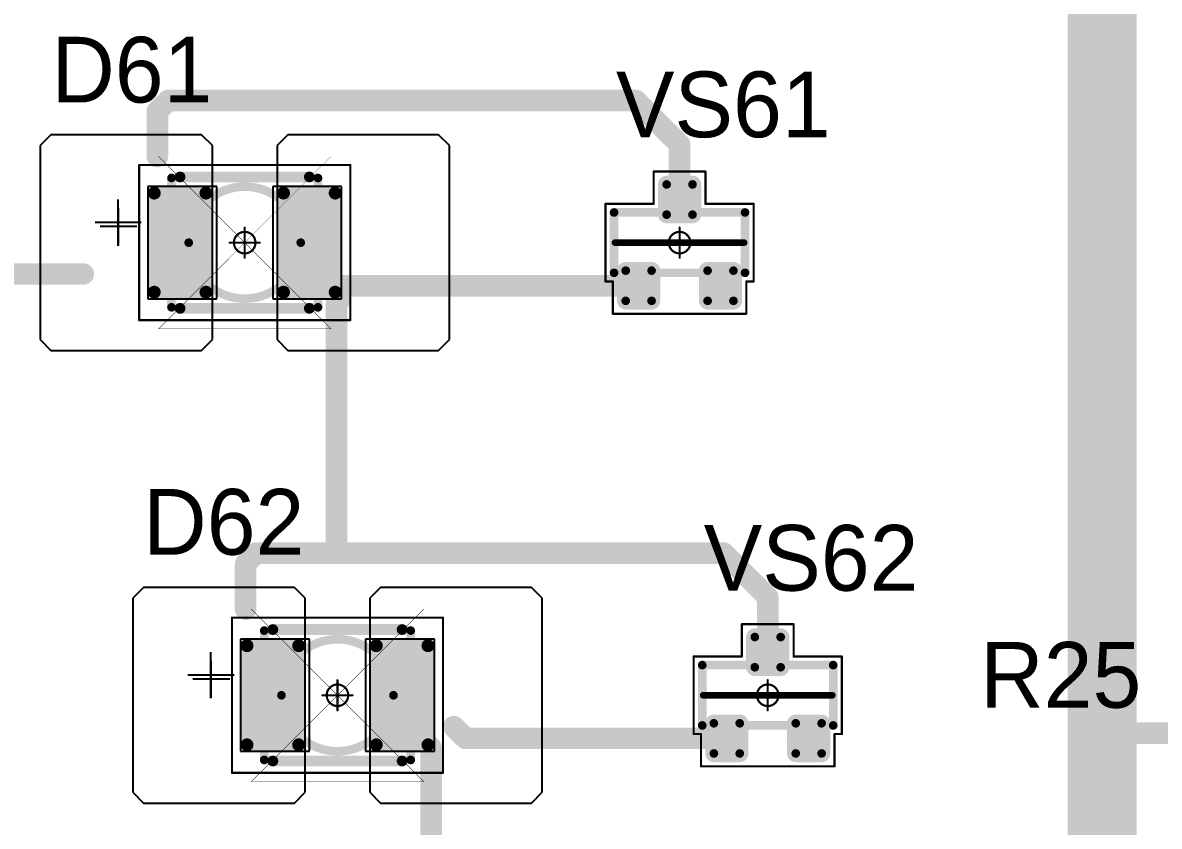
# Model space of a CAD drawing. Header units: millimetres. Extents: x 0 to 395, y 0 to 190.
# Drawn here: x 231.69 to 258.07, y 84.99 to 103.63 of the extents above; entities that cross this region are included whole.
import ezdxf

# ---------------------------------------------------------------- set-up
doc = ezdxf.new("R2010")
doc.units = ezdxf.units.MM
for name, color, linetype in [('Mechanical13', 56, 'Continuous'), ('Mechanical15', 56, 'Continuous'), ('Mechanical5', 56, 'Continuous'), ('TopLayer', 1, 'Continuous'), ('TopOverlay', 2, 'Continuous'), ('TopPaste', 8, 'Continuous'), ('TopSolder', 216, 'Continuous')]:
    doc.layers.add(name, color=color, linetype=linetype)

# ---------------------------------------------------------------- blocks, each defined once
blk = doc.blocks.new('SOT23_1122')
at = {"layer": 'Mechanical13', "const_width": 0.2}
for points in [[(-0.7, 1.52), (0.7, 1.52)], [(-0.7, 1.52), (-0.7, -1.52)], [(0.7, 1.52), (0.7, -1.52)], [(-0.7, -1.52), (0.7, -1.52)]]:
    blk.add_lwpolyline(points, dxfattribs=at)
at = {"layer": 'Mechanical13', "const_width": 0.1}
for points in [[(-0.75, 1.52, 1), (-0.65, 1.52, 1)], [(-0.75, 1.52, 1), (-0.65, 1.52, 1)], [(0.65, 1.52, 1), (0.75, 1.52, 1)], [(0.65, 1.52, 1), (0.75, 1.52, 1)], [(-0.75, -1.52, 1), (-0.65, -1.52, 1)], [(-0.75, -1.52, 1), (-0.65, -1.52, 1)], [(0.65, -1.52, 1), (0.75, -1.52, 1)], [(0.65, -1.52, 1), (0.75, -1.52, 1)]]:
    blk.add_lwpolyline(points, format="xyb", close=True, dxfattribs=at)
at = {"layer": 'Mechanical15', "const_width": 0.05}
for points in [[(-0.9, 1.72), (-0.9, 1.55)], [(-0.9, 1.72), (0.9, 1.72)], [(0.9, 1.72), (0.9, 0.6)], [(-1.65, 1.55), (-1.65, -1.55)], [(-1.65, 1.55), (-0.9, 1.55)], [(0.9, 0.6), (1.65, 0.6)], [(1.65, 0.6), (1.65, -0.6)], [(0, 0.35), (0, -0.35)], [(-0.35, 0), (0.35, 0)], [(0.9, -0.6), (1.65, -0.6)], [(0.9, -0.6), (0.9, -1.72)], [(-1.65, -1.55), (-0.9, -1.55)], [(-0.9, -1.55), (-0.9, -1.72)], [(-0.9, -1.72), (0.9, -1.72)]]:
    blk.add_lwpolyline(points, dxfattribs=at)
at = {"layer": 'Mechanical15'}
for points, const_width in [([(-0.913, 1.72, 1), (-0.888, 1.72, 1)], 0.025), ([(-0.913, 1.72, 1), (-0.888, 1.72, 1)], 0.025), ([(0.888, 1.72, 1), (0.913, 1.72, 1)], 0.025), ([(0.888, 1.72, 1), (0.913, 1.72, 1)], 0.025), ([(-1.662, 1.55, 1), (-1.637, 1.55, 1)], 0.025), ([(-1.662, 1.55, 1), (-1.637, 1.55, 1)], 0.025), ([(-0.913, 1.55, 1), (-0.888, 1.55, 1)], 0.025), ([(-0.913, 1.55, 1), (-0.888, 1.55, 1)], 0.025), ([(0.888, 0.6, 1), (0.913, 0.6, 1)], 0.025), ([(0.888, 0.6, 1), (0.913, 0.6, 1)], 0.025), ([(1.637, 0.6, 1), (1.662, 0.6, 1)], 0.025), ([(1.637, 0.6, 1), (1.662, 0.6, 1)], 0.025), ([(0.25, 0, 1), (-0.25, 0, 1)], 0.05), ([(-0.012, 0.35, 1), (0.012, 0.35, 1)], 0.025), ([(-0.362, 0, 1), (-0.337, 0, 1)], 0.025), ([(-0.262, 0, 1), (-0.238, 0, 1)], 0.025), ([(0.238, 0, 1), (0.262, 0, 1)], 0.025), ([(0.337, 0, 1), (0.362, 0, 1)], 0.025), ([(-0.012, -0.35, 1), (0.012, -0.35, 1)], 0.025), ([(0.888, -0.6, 1), (0.913, -0.6, 1)], 0.025), ([(0.888, -0.6, 1), (0.913, -0.6, 1)], 0.025), ([(1.637, -0.6, 1), (1.662, -0.6, 1)], 0.025), ([(1.637, -0.6, 1), (1.662, -0.6, 1)], 0.025), ([(-1.662, -1.55, 1), (-1.637, -1.55, 1)], 0.025), ([(-1.662, -1.55, 1), (-1.637, -1.55, 1)], 0.025), ([(-0.913, -1.55, 1), (-0.888, -1.55, 1)], 0.025), ([(-0.913, -1.55, 1), (-0.888, -1.55, 1)], 0.025), ([(-0.913, -1.72, 1), (-0.888, -1.72, 1)], 0.025), ([(-0.913, -1.72, 1), (-0.888, -1.72, 1)], 0.025), ([(0.888, -1.72, 1), (0.913, -1.72, 1)], 0.025), ([(0.888, -1.72, 1), (0.913, -1.72, 1)], 0.025)]:
    blk.add_lwpolyline(points, format="xyb", close=True, dxfattribs=dict(at, const_width=const_width))
at = {"layer": 'TopLayer', "const_width": 0.1}
for points in [[(-1.4, 1.25, 1), (-1.3, 1.25, 1)], [(-0.7, 1.25, 1), (-0.6, 1.25, 1)], [(-1.4, 0.65, 1), (-1.3, 0.65, 1)], [(-0.7, 0.65, 1), (-0.6, 0.65, 1)], [(0.6, 0.3, 1), (0.7, 0.3, 1)], [(1.3, 0.3, 1), (1.4, 0.3, 1)], [(0.6, -0.3, 1), (0.7, -0.3, 1)], [(1.3, -0.3, 1), (1.4, -0.3, 1)], [(-1.4, -0.65, 1), (-1.3, -0.65, 1)], [(-0.7, -0.65, 1), (-0.6, -0.65, 1)], [(-1.4, -1.25, 1), (-1.3, -1.25, 1)], [(-0.7, -1.25, 1), (-0.6, -1.25, 1)]]:
    blk.add_lwpolyline(points, format="xyb", close=True, dxfattribs=at)
at = {"layer": 'TopLayer'}
for points in [[(-1.35, 1.35), (-1.35, 0.55), (-0.65, 1.35), (-0.65, 0.55)], [(-1.45, 1.25), (-1.45, 0.65), (-0.55, 1.25), (-0.55, 0.65)], [(0.55, 0.3), (0.55, -0.3), (1.45, 0.3), (1.45, -0.3)], [(0.65, 0.4), (0.65, -0.4), (1.35, 0.4), (1.35, -0.4)], [(-1.45, -0.65), (-1.45, -1.25), (-0.55, -0.65), (-0.55, -1.25)], [(-1.35, -0.55), (-1.35, -1.35), (-0.65, -0.55), (-0.65, -1.35)]]:
    blk.add_solid(points, dxfattribs=at)
at = {"layer": 'TopOverlay', "const_width": 0.15}
blk.add_lwpolyline([(0, 1.5), (0, -1.5)], dxfattribs=at)
at = {"layer": 'TopOverlay', "const_width": 0.075}
for points in [[(-0.038, 1.5, 1), (0.038, 1.5, 1)], [(-0.038, -1.5, 1), (0.038, -1.5, 1)]]:
    blk.add_lwpolyline(points, format="xyb", close=True, dxfattribs=at)
at = {"layer": 'TopPaste', "const_width": 0.075}
for points in [[(-1.387, 1.25, 1), (-1.313, 1.25, 1)], [(-0.687, 1.25, 1), (-0.613, 1.25, 1)], [(-1.387, 0.65, 1), (-1.313, 0.65, 1)], [(-0.687, 0.65, 1), (-0.613, 0.65, 1)], [(0.613, 0.3, 1), (0.687, 0.3, 1)], [(1.313, 0.3, 1), (1.387, 0.3, 1)], [(0.613, -0.3, 1), (0.687, -0.3, 1)], [(1.313, -0.3, 1), (1.387, -0.3, 1)], [(-1.387, -0.65, 1), (-1.313, -0.65, 1)], [(-0.687, -0.65, 1), (-0.613, -0.65, 1)], [(-1.387, -1.25, 1), (-1.313, -1.25, 1)], [(-0.687, -1.25, 1), (-0.613, -1.25, 1)]]:
    blk.add_lwpolyline(points, format="xyb", close=True, dxfattribs=at)
at = {"layer": 'TopPaste'}
for points in [[(-1.35, 1.325), (-1.35, 0.575), (-0.65, 1.325), (-0.65, 0.575)], [(-1.425, 1.25), (-1.425, 0.65), (-0.575, 1.25), (-0.575, 0.65)], [(0.575, 0.3), (0.575, -0.3), (1.425, 0.3), (1.425, -0.3)], [(0.65, 0.375), (0.65, -0.375), (1.35, 0.375), (1.35, -0.375)], [(-1.425, -0.65), (-1.425, -1.25), (-0.575, -0.65), (-0.575, -1.25)], [(-1.35, -0.575), (-1.35, -1.325), (-0.65, -0.575), (-0.65, -1.325)]]:
    blk.add_solid(points, dxfattribs=at)
at = {"layer": 'TopSolder', "const_width": 0.202}
for points in [[(-1.451, 1.25, 1), (-1.249, 1.25, 1)], [(-0.751, 1.25, 1), (-0.549, 1.25, 1)], [(-1.451, 0.65, 1), (-1.249, 0.65, 1)], [(-0.751, 0.65, 1), (-0.549, 0.65, 1)], [(0.549, 0.3, 1), (0.751, 0.3, 1)], [(1.249, 0.3, 1), (1.451, 0.3, 1)], [(0.549, -0.3, 1), (0.751, -0.3, 1)], [(1.249, -0.3, 1), (1.451, -0.3, 1)], [(-1.451, -0.65, 1), (-1.249, -0.65, 1)], [(-0.751, -0.65, 1), (-0.549, -0.65, 1)], [(-1.451, -1.25, 1), (-1.249, -1.25, 1)], [(-0.751, -1.25, 1), (-0.549, -1.25, 1)]]:
    blk.add_lwpolyline(points, format="xyb", close=True, dxfattribs=at)
at = {"layer": 'TopSolder'}
for points in [[(-1.35, 1.452), (-1.35, 0.448), (-0.65, 1.452), (-0.65, 0.448)], [(-1.552, 1.25), (-1.552, 0.65), (-0.448, 1.25), (-0.448, 0.65)], [(0.448, 0.3), (0.448, -0.3), (1.552, 0.3), (1.552, -0.3)], [(0.65, 0.502), (0.65, -0.502), (1.35, 0.502), (1.35, -0.502)], [(-1.35, -0.448), (-1.35, -1.452), (-0.65, -0.448), (-0.65, -1.452)], [(-1.552, -0.65), (-1.552, -1.25), (-0.448, -0.65), (-0.448, -1.25)]]:
    blk.add_solid(points, dxfattribs=at)
blk = doc.blocks.new('SOT23_1123')
at = {"layer": 'Mechanical13', "const_width": 0.2}
for points in [[(-0.7, 1.52), (0.7, 1.52)], [(-0.7, 1.52), (-0.7, -1.52)], [(0.7, 1.52), (0.7, -1.52)], [(-0.7, -1.52), (0.7, -1.52)]]:
    blk.add_lwpolyline(points, dxfattribs=at)
at = {"layer": 'Mechanical13', "const_width": 0.1}
for points in [[(-0.75, 1.52, 1), (-0.65, 1.52, 1)], [(-0.75, 1.52, 1), (-0.65, 1.52, 1)], [(0.65, 1.52, 1), (0.75, 1.52, 1)], [(0.65, 1.52, 1), (0.75, 1.52, 1)], [(-0.75, -1.52, 1), (-0.65, -1.52, 1)], [(-0.75, -1.52, 1), (-0.65, -1.52, 1)], [(0.65, -1.52, 1), (0.75, -1.52, 1)], [(0.65, -1.52, 1), (0.75, -1.52, 1)]]:
    blk.add_lwpolyline(points, format="xyb", close=True, dxfattribs=at)
at = {"layer": 'Mechanical15', "const_width": 0.05}
for points in [[(-0.9, 1.72), (-0.9, 1.55)], [(-0.9, 1.72), (0.9, 1.72)], [(0.9, 1.72), (0.9, 0.6)], [(-1.65, 1.55), (-1.65, -1.55)], [(-1.65, 1.55), (-0.9, 1.55)], [(0.9, 0.6), (1.65, 0.6)], [(1.65, 0.6), (1.65, -0.6)], [(0, 0.35), (0, -0.35)], [(-0.35, 0), (0.35, 0)], [(0.9, -0.6), (1.65, -0.6)], [(0.9, -0.6), (0.9, -1.72)], [(-1.65, -1.55), (-0.9, -1.55)], [(-0.9, -1.55), (-0.9, -1.72)], [(-0.9, -1.72), (0.9, -1.72)]]:
    blk.add_lwpolyline(points, dxfattribs=at)
at = {"layer": 'Mechanical15'}
for points, const_width in [([(-0.913, 1.72, 1), (-0.888, 1.72, 1)], 0.025), ([(-0.913, 1.72, 1), (-0.888, 1.72, 1)], 0.025), ([(0.888, 1.72, 1), (0.913, 1.72, 1)], 0.025), ([(0.888, 1.72, 1), (0.913, 1.72, 1)], 0.025), ([(-1.662, 1.55, 1), (-1.637, 1.55, 1)], 0.025), ([(-1.662, 1.55, 1), (-1.637, 1.55, 1)], 0.025), ([(-0.913, 1.55, 1), (-0.888, 1.55, 1)], 0.025), ([(-0.913, 1.55, 1), (-0.888, 1.55, 1)], 0.025), ([(0.888, 0.6, 1), (0.913, 0.6, 1)], 0.025), ([(0.888, 0.6, 1), (0.913, 0.6, 1)], 0.025), ([(1.637, 0.6, 1), (1.662, 0.6, 1)], 0.025), ([(1.637, 0.6, 1), (1.662, 0.6, 1)], 0.025), ([(0.25, 0, 1), (-0.25, 0, 1)], 0.05), ([(-0.012, 0.35, 1), (0.012, 0.35, 1)], 0.025), ([(-0.362, 0, 1), (-0.337, 0, 1)], 0.025), ([(-0.262, 0, 1), (-0.238, 0, 1)], 0.025), ([(0.238, 0, 1), (0.262, 0, 1)], 0.025), ([(0.337, 0, 1), (0.362, 0, 1)], 0.025), ([(-0.012, -0.35, 1), (0.012, -0.35, 1)], 0.025), ([(0.888, -0.6, 1), (0.913, -0.6, 1)], 0.025), ([(0.888, -0.6, 1), (0.913, -0.6, 1)], 0.025), ([(1.637, -0.6, 1), (1.662, -0.6, 1)], 0.025), ([(1.637, -0.6, 1), (1.662, -0.6, 1)], 0.025), ([(-1.662, -1.55, 1), (-1.637, -1.55, 1)], 0.025), ([(-1.662, -1.55, 1), (-1.637, -1.55, 1)], 0.025), ([(-0.913, -1.55, 1), (-0.888, -1.55, 1)], 0.025), ([(-0.913, -1.55, 1), (-0.888, -1.55, 1)], 0.025), ([(-0.913, -1.72, 1), (-0.888, -1.72, 1)], 0.025), ([(-0.913, -1.72, 1), (-0.888, -1.72, 1)], 0.025), ([(0.888, -1.72, 1), (0.913, -1.72, 1)], 0.025), ([(0.888, -1.72, 1), (0.913, -1.72, 1)], 0.025)]:
    blk.add_lwpolyline(points, format="xyb", close=True, dxfattribs=dict(at, const_width=const_width))
at = {"layer": 'TopLayer', "const_width": 0.1}
for points in [[(-1.4, 1.25, 1), (-1.3, 1.25, 1)], [(-0.7, 1.25, 1), (-0.6, 1.25, 1)], [(-1.4, 0.65, 1), (-1.3, 0.65, 1)], [(-0.7, 0.65, 1), (-0.6, 0.65, 1)], [(0.6, 0.3, 1), (0.7, 0.3, 1)], [(1.3, 0.3, 1), (1.4, 0.3, 1)], [(0.6, -0.3, 1), (0.7, -0.3, 1)], [(1.3, -0.3, 1), (1.4, -0.3, 1)], [(-1.4, -0.65, 1), (-1.3, -0.65, 1)], [(-0.7, -0.65, 1), (-0.6, -0.65, 1)], [(-1.4, -1.25, 1), (-1.3, -1.25, 1)], [(-0.7, -1.25, 1), (-0.6, -1.25, 1)]]:
    blk.add_lwpolyline(points, format="xyb", close=True, dxfattribs=at)
at = {"layer": 'TopLayer'}
for points in [[(-1.35, 1.35), (-1.35, 0.55), (-0.65, 1.35), (-0.65, 0.55)], [(-1.45, 1.25), (-1.45, 0.65), (-0.55, 1.25), (-0.55, 0.65)], [(0.55, 0.3), (0.55, -0.3), (1.45, 0.3), (1.45, -0.3)], [(0.65, 0.4), (0.65, -0.4), (1.35, 0.4), (1.35, -0.4)], [(-1.45, -0.65), (-1.45, -1.25), (-0.55, -0.65), (-0.55, -1.25)], [(-1.35, -0.55), (-1.35, -1.35), (-0.65, -0.55), (-0.65, -1.35)]]:
    blk.add_solid(points, dxfattribs=at)
at = {"layer": 'TopOverlay', "const_width": 0.15}
blk.add_lwpolyline([(0, 1.5), (0, -1.5)], dxfattribs=at)
at = {"layer": 'TopOverlay', "const_width": 0.075}
for points in [[(-0.038, 1.5, 1), (0.038, 1.5, 1)], [(-0.038, -1.5, 1), (0.038, -1.5, 1)]]:
    blk.add_lwpolyline(points, format="xyb", close=True, dxfattribs=at)
at = {"layer": 'TopPaste', "const_width": 0.075}
for points in [[(-1.387, 1.25, 1), (-1.313, 1.25, 1)], [(-0.687, 1.25, 1), (-0.613, 1.25, 1)], [(-1.387, 0.65, 1), (-1.313, 0.65, 1)], [(-0.687, 0.65, 1), (-0.613, 0.65, 1)], [(0.613, 0.3, 1), (0.687, 0.3, 1)], [(1.313, 0.3, 1), (1.387, 0.3, 1)], [(0.613, -0.3, 1), (0.687, -0.3, 1)], [(1.313, -0.3, 1), (1.387, -0.3, 1)], [(-1.387, -0.65, 1), (-1.313, -0.65, 1)], [(-0.687, -0.65, 1), (-0.613, -0.65, 1)], [(-1.387, -1.25, 1), (-1.313, -1.25, 1)], [(-0.687, -1.25, 1), (-0.613, -1.25, 1)]]:
    blk.add_lwpolyline(points, format="xyb", close=True, dxfattribs=at)
at = {"layer": 'TopPaste'}
for points in [[(-1.35, 1.325), (-1.35, 0.575), (-0.65, 1.325), (-0.65, 0.575)], [(-1.425, 1.25), (-1.425, 0.65), (-0.575, 1.25), (-0.575, 0.65)], [(0.575, 0.3), (0.575, -0.3), (1.425, 0.3), (1.425, -0.3)], [(0.65, 0.375), (0.65, -0.375), (1.35, 0.375), (1.35, -0.375)], [(-1.425, -0.65), (-1.425, -1.25), (-0.575, -0.65), (-0.575, -1.25)], [(-1.35, -0.575), (-1.35, -1.325), (-0.65, -0.575), (-0.65, -1.325)]]:
    blk.add_solid(points, dxfattribs=at)
at = {"layer": 'TopSolder', "const_width": 0.202}
for points in [[(-1.451, 1.25, 1), (-1.249, 1.25, 1)], [(-0.751, 1.25, 1), (-0.549, 1.25, 1)], [(-1.451, 0.65, 1), (-1.249, 0.65, 1)], [(-0.751, 0.65, 1), (-0.549, 0.65, 1)], [(0.549, 0.3, 1), (0.751, 0.3, 1)], [(1.249, 0.3, 1), (1.451, 0.3, 1)], [(0.549, -0.3, 1), (0.751, -0.3, 1)], [(1.249, -0.3, 1), (1.451, -0.3, 1)], [(-1.451, -0.65, 1), (-1.249, -0.65, 1)], [(-0.751, -0.65, 1), (-0.549, -0.65, 1)], [(-1.451, -1.25, 1), (-1.249, -1.25, 1)], [(-0.751, -1.25, 1), (-0.549, -1.25, 1)]]:
    blk.add_lwpolyline(points, format="xyb", close=True, dxfattribs=at)
at = {"layer": 'TopSolder'}
for points in [[(-1.35, 1.452), (-1.35, 0.448), (-0.65, 1.452), (-0.65, 0.448)], [(-1.552, 1.25), (-1.552, 0.65), (-0.448, 1.25), (-0.448, 0.65)], [(0.448, 0.3), (0.448, -0.3), (1.552, 0.3), (1.552, -0.3)], [(0.65, 0.502), (0.65, -0.502), (1.35, 0.502), (1.35, -0.502)], [(-1.35, -0.448), (-1.35, -1.452), (-0.65, -0.448), (-0.65, -1.452)], [(-1.552, -0.65), (-1.552, -1.25), (-0.448, -0.65), (-0.448, -1.25)]]:
    blk.add_solid(points, dxfattribs=at)
blk = doc.blocks.new('T66G_4_1271')
at = {"layer": 'Mechanical13'}
for p, q in [((2.936, 0.071), (2.936, -1)), ((2.4, -0.464), (3.471, -0.464))]:
    blk.add_line(p, q, dxfattribs=at)
at = {"layer": 'Mechanical13', "const_width": 0.2}
for points in [[(1.7, 1.5), (-1.7, 1.5)], [(-1.7, 1.5), (-1.7, -1.5)], [(1.7, 1.5), (1.7, -1.5)], [(1.7, -1.5), (-1.7, -1.5)]]:
    blk.add_lwpolyline(points, dxfattribs=at)
at = {"layer": 'Mechanical13'}
for points, const_width in [([(-1.75, 1.5, 1), (-1.65, 1.5, 1)], 0.1), ([(-1.75, 1.5, 1), (-1.65, 1.5, 1)], 0.1), ([(1.65, 1.5, 1), (1.75, 1.5, 1)], 0.1), ([(1.65, 1.5, 1), (1.75, 1.5, 1)], 0.1), ([(1.3, 0, 1), (-1.3, 0, 1)], 0.2), ([(-1.35, 0, 1), (-1.25, 0, 1)], 0.1), ([(1.25, 0, 1), (1.35, 0, 1)], 0.1), ([(-1.75, -1.5, 1), (-1.65, -1.5, 1)], 0.1), ([(-1.75, -1.5, 1), (-1.65, -1.5, 1)], 0.1), ([(1.65, -1.5, 1), (1.75, -1.5, 1)], 0.1), ([(1.65, -1.5, 1), (1.75, -1.5, 1)], 0.1)]:
    blk.add_lwpolyline(points, format="xyb", close=True, dxfattribs=dict(at, const_width=const_width))
at = {"layer": 'Mechanical15', "const_width": 0.05}
for points in [[(-2.45, 1.8), (-2.45, -1.8)], [(2.45, 1.8), (-2.45, 1.8)], [(2.45, 1.8), (2.45, -1.8)], [(0, 0.35), (0, -0.35)], [(0.35, 0), (-0.35, 0)], [(2.45, -1.8), (-2.45, -1.8)]]:
    blk.add_lwpolyline(points, dxfattribs=at)
at = {"layer": 'Mechanical15'}
for points, const_width in [([(-2.462, 1.8, 1), (-2.438, 1.8, 1)], 0.025), ([(-2.462, 1.8, 1), (-2.438, 1.8, 1)], 0.025), ([(2.438, 1.8, 1), (2.462, 1.8, 1)], 0.025), ([(2.438, 1.8, 1), (2.462, 1.8, 1)], 0.025), ([(0.25, 0, 1), (-0.25, 0, 1)], 0.05), ([(-0.012, 0.35, 1), (0.012, 0.35, 1)], 0.025), ([(-0.362, 0, 1), (-0.337, 0, 1)], 0.025), ([(-0.262, 0, 1), (-0.238, 0, 1)], 0.025), ([(0.238, 0, 1), (0.262, 0, 1)], 0.025), ([(0.337, 0, 1), (0.362, 0, 1)], 0.025), ([(-0.012, -0.35, 1), (0.012, -0.35, 1)], 0.025), ([(-2.462, -1.8, 1), (-2.438, -1.8, 1)], 0.025), ([(-2.462, -1.8, 1), (-2.438, -1.8, 1)], 0.025), ([(2.438, -1.8, 1), (2.462, -1.8, 1)], 0.025), ([(2.438, -1.8, 1), (2.462, -1.8, 1)], 0.025)]:
    blk.add_lwpolyline(points, format="xyb", close=True, dxfattribs=dict(at, const_width=const_width))
at = {"layer": 'TopLayer'}
for p, q in [((-4.5, 2.5), (-4.75, 2.25)), ((-1, 2.5), (-4.5, 2.5)), ((-0.75, 2.25), (-1, 2.5)), ((1, 2.5), (0.75, 2.25)), ((4.5, 2.5), (1, 2.5)), ((4.75, 2.25), (4.5, 2.5)), ((-4.75, 2.25), (-4.75, -2.25)), ((-0.75, -2.25), (-0.75, 2.25)), ((0.75, 2.25), (0.75, -2.25)), ((4.75, -2.25), (4.75, 2.25)), ((-4.75, -2.25), (-4.5, -2.5)), ((-1, -2.5), (-0.75, -2.25)), ((0.75, -2.25), (1, -2.5)), ((4.5, -2.5), (4.75, -2.25)), ((-4.5, -2.5), (-1, -2.5)), ((1, -2.5), (4.5, -2.5))]:
    blk.add_line(p, q, dxfattribs=at)
at = {"layer": 'TopLayer', "const_width": 0.15}
for points in [[(-2.175, 1.15, 1), (-2.025, 1.15, 1)], [(-0.975, 1.15, 1), (-0.825, 1.15, 1)], [(0.825, 1.15, 1), (0.975, 1.15, 1)], [(2.025, 1.15, 1), (2.175, 1.15, 1)], [(-2.175, -1.15, 1), (-2.025, -1.15, 1)], [(-0.975, -1.15, 1), (-0.825, -1.15, 1)], [(0.825, -1.15, 1), (0.975, -1.15, 1)], [(2.025, -1.15, 1), (2.175, -1.15, 1)]]:
    blk.add_lwpolyline(points, format="xyb", close=True, dxfattribs=at)
at = {"layer": 'TopLayer'}
for points in [[(-0.75, 1.15), (-2.25, 1.15), (-0.75, -1.15), (-2.25, -1.15)], [(-0.9, 1.3), (-2.1, 1.3), (-0.9, -1.3), (-2.1, -1.3)], [(2.25, 1.15), (0.75, 1.15), (2.25, -1.15), (0.75, -1.15)], [(2.1, 1.3), (0.9, 1.3), (2.1, -1.3), (0.9, -1.3)]]:
    blk.add_solid(points, dxfattribs=at)
at = {"layer": 'TopOverlay'}
for p, q in [((2.928, 0.057), (2.928, -0.8)), ((2.5, -0.372), (3.357, -0.372))]:
    blk.add_line(p, q, dxfattribs=at)
at = {"layer": 'TopOverlay', "const_width": 0.25}
for points in [[(1.5, 1.525), (-1.5, 1.525)], [(1.5, -1.525), (-1.5, -1.525)]]:
    blk.add_lwpolyline(points, dxfattribs=at)
at = {"layer": 'TopOverlay', "const_width": 0.125}
for points in [[(-1.562, 1.525, 1), (-1.438, 1.525, 1)], [(1.438, 1.525, 1), (1.562, 1.525, 1)], [(-1.562, -1.525, 1), (-1.438, -1.525, 1)], [(1.438, -1.525, 1), (1.562, -1.525, 1)]]:
    blk.add_lwpolyline(points, format="xyb", close=True, dxfattribs=at)
at = {"layer": 'TopPaste', "const_width": 0.125}
for points in [[(-2.163, 1.15, 1), (-2.038, 1.15, 1)], [(-0.963, 1.15, 1), (-0.838, 1.15, 1)], [(0.838, 1.15, 1), (0.963, 1.15, 1)], [(2.038, 1.15, 1), (2.163, 1.15, 1)], [(-2.163, -1.15, 1), (-2.038, -1.15, 1)], [(-0.963, -1.15, 1), (-0.838, -1.15, 1)], [(0.838, -1.15, 1), (0.963, -1.15, 1)], [(2.038, -1.15, 1), (2.163, -1.15, 1)]]:
    blk.add_lwpolyline(points, format="xyb", close=True, dxfattribs=at)
at = {"layer": 'TopPaste'}
for points in [[(-0.775, 1.15), (-2.225, 1.15), (-0.775, -1.15), (-2.225, -1.15)], [(-0.9, 1.275), (-2.1, 1.275), (-0.9, -1.275), (-2.1, -1.275)], [(2.225, 1.15), (0.775, 1.15), (2.225, -1.15), (0.775, -1.15)], [(2.1, 1.275), (0.9, 1.275), (2.1, -1.275), (0.9, -1.275)]]:
    blk.add_solid(points, dxfattribs=at)
at = {"layer": 'TopSolder'}
for p, q in [((-2.25, 1.3), (-2.25, -1.3)), ((-0.65, 1.3), (-2.25, 1.3)), ((-0.65, -1.3), (-0.65, 1.3)), ((0.65, 1.3), (0.65, -1.3)), ((2.25, 1.3), (0.65, 1.3)), ((2.25, -1.3), (2.25, 1.3)), ((-2.25, -1.3), (-0.65, -1.3)), ((0.65, -1.3), (2.25, -1.3))]:
    blk.add_line(p, q, dxfattribs=at)
blk = doc.blocks.new('T66G_4_1272')
at = {"layer": 'Mechanical13'}
for p, q in [((2.936, 0.071), (2.936, -1)), ((2.4, -0.464), (3.471, -0.464))]:
    blk.add_line(p, q, dxfattribs=at)
at = {"layer": 'Mechanical13', "const_width": 0.2}
for points in [[(1.7, 1.5), (-1.7, 1.5)], [(-1.7, 1.5), (-1.7, -1.5)], [(1.7, 1.5), (1.7, -1.5)], [(1.7, -1.5), (-1.7, -1.5)]]:
    blk.add_lwpolyline(points, dxfattribs=at)
at = {"layer": 'Mechanical13'}
for points, const_width in [([(-1.75, 1.5, 1), (-1.65, 1.5, 1)], 0.1), ([(-1.75, 1.5, 1), (-1.65, 1.5, 1)], 0.1), ([(1.65, 1.5, 1), (1.75, 1.5, 1)], 0.1), ([(1.65, 1.5, 1), (1.75, 1.5, 1)], 0.1), ([(1.3, 0, 1), (-1.3, 0, 1)], 0.2), ([(-1.35, 0, 1), (-1.25, 0, 1)], 0.1), ([(1.25, 0, 1), (1.35, 0, 1)], 0.1), ([(-1.75, -1.5, 1), (-1.65, -1.5, 1)], 0.1), ([(-1.75, -1.5, 1), (-1.65, -1.5, 1)], 0.1), ([(1.65, -1.5, 1), (1.75, -1.5, 1)], 0.1), ([(1.65, -1.5, 1), (1.75, -1.5, 1)], 0.1)]:
    blk.add_lwpolyline(points, format="xyb", close=True, dxfattribs=dict(at, const_width=const_width))
at = {"layer": 'Mechanical15', "const_width": 0.05}
for points in [[(-2.45, 1.8), (-2.45, -1.8)], [(2.45, 1.8), (-2.45, 1.8)], [(2.45, 1.8), (2.45, -1.8)], [(0, 0.35), (0, -0.35)], [(0.35, 0), (-0.35, 0)], [(2.45, -1.8), (-2.45, -1.8)]]:
    blk.add_lwpolyline(points, dxfattribs=at)
at = {"layer": 'Mechanical15'}
for points, const_width in [([(-2.462, 1.8, 1), (-2.438, 1.8, 1)], 0.025), ([(-2.462, 1.8, 1), (-2.438, 1.8, 1)], 0.025), ([(2.438, 1.8, 1), (2.462, 1.8, 1)], 0.025), ([(2.438, 1.8, 1), (2.462, 1.8, 1)], 0.025), ([(0.25, 0, 1), (-0.25, 0, 1)], 0.05), ([(-0.012, 0.35, 1), (0.012, 0.35, 1)], 0.025), ([(-0.362, 0, 1), (-0.337, 0, 1)], 0.025), ([(-0.262, 0, 1), (-0.238, 0, 1)], 0.025), ([(0.238, 0, 1), (0.262, 0, 1)], 0.025), ([(0.337, 0, 1), (0.362, 0, 1)], 0.025), ([(-0.012, -0.35, 1), (0.012, -0.35, 1)], 0.025), ([(-2.462, -1.8, 1), (-2.438, -1.8, 1)], 0.025), ([(-2.462, -1.8, 1), (-2.438, -1.8, 1)], 0.025), ([(2.438, -1.8, 1), (2.462, -1.8, 1)], 0.025), ([(2.438, -1.8, 1), (2.462, -1.8, 1)], 0.025)]:
    blk.add_lwpolyline(points, format="xyb", close=True, dxfattribs=dict(at, const_width=const_width))
at = {"layer": 'TopLayer'}
for p, q in [((-4.5, 2.5), (-4.75, 2.25)), ((-1, 2.5), (-4.5, 2.5)), ((-0.75, 2.25), (-1, 2.5)), ((1, 2.5), (0.75, 2.25)), ((4.5, 2.5), (1, 2.5)), ((4.75, 2.25), (4.5, 2.5)), ((-4.75, 2.25), (-4.75, -2.25)), ((-0.75, -2.25), (-0.75, 2.25)), ((0.75, 2.25), (0.75, -2.25)), ((4.75, -2.25), (4.75, 2.25)), ((-4.75, -2.25), (-4.5, -2.5)), ((-1, -2.5), (-0.75, -2.25)), ((0.75, -2.25), (1, -2.5)), ((4.5, -2.5), (4.75, -2.25)), ((-4.5, -2.5), (-1, -2.5)), ((1, -2.5), (4.5, -2.5))]:
    blk.add_line(p, q, dxfattribs=at)
at = {"layer": 'TopLayer', "const_width": 0.15}
for points in [[(-2.175, 1.15, 1), (-2.025, 1.15, 1)], [(-0.975, 1.15, 1), (-0.825, 1.15, 1)], [(0.825, 1.15, 1), (0.975, 1.15, 1)], [(2.025, 1.15, 1), (2.175, 1.15, 1)], [(-2.175, -1.15, 1), (-2.025, -1.15, 1)], [(-0.975, -1.15, 1), (-0.825, -1.15, 1)], [(0.825, -1.15, 1), (0.975, -1.15, 1)], [(2.025, -1.15, 1), (2.175, -1.15, 1)]]:
    blk.add_lwpolyline(points, format="xyb", close=True, dxfattribs=at)
at = {"layer": 'TopLayer'}
for points in [[(-0.75, 1.15), (-2.25, 1.15), (-0.75, -1.15), (-2.25, -1.15)], [(-0.9, 1.3), (-2.1, 1.3), (-0.9, -1.3), (-2.1, -1.3)], [(2.25, 1.15), (0.75, 1.15), (2.25, -1.15), (0.75, -1.15)], [(2.1, 1.3), (0.9, 1.3), (2.1, -1.3), (0.9, -1.3)]]:
    blk.add_solid(points, dxfattribs=at)
at = {"layer": 'TopOverlay'}
for p, q in [((2.928, 0.057), (2.928, -0.8)), ((2.5, -0.372), (3.357, -0.372))]:
    blk.add_line(p, q, dxfattribs=at)
at = {"layer": 'TopOverlay', "const_width": 0.25}
for points in [[(1.5, 1.525), (-1.5, 1.525)], [(1.5, -1.525), (-1.5, -1.525)]]:
    blk.add_lwpolyline(points, dxfattribs=at)
at = {"layer": 'TopOverlay', "const_width": 0.125}
for points in [[(-1.562, 1.525, 1), (-1.438, 1.525, 1)], [(1.438, 1.525, 1), (1.562, 1.525, 1)], [(-1.562, -1.525, 1), (-1.438, -1.525, 1)], [(1.438, -1.525, 1), (1.562, -1.525, 1)]]:
    blk.add_lwpolyline(points, format="xyb", close=True, dxfattribs=at)
at = {"layer": 'TopPaste', "const_width": 0.125}
for points in [[(-2.163, 1.15, 1), (-2.038, 1.15, 1)], [(-0.963, 1.15, 1), (-0.838, 1.15, 1)], [(0.838, 1.15, 1), (0.963, 1.15, 1)], [(2.038, 1.15, 1), (2.163, 1.15, 1)], [(-2.163, -1.15, 1), (-2.038, -1.15, 1)], [(-0.963, -1.15, 1), (-0.838, -1.15, 1)], [(0.838, -1.15, 1), (0.963, -1.15, 1)], [(2.038, -1.15, 1), (2.163, -1.15, 1)]]:
    blk.add_lwpolyline(points, format="xyb", close=True, dxfattribs=at)
at = {"layer": 'TopPaste'}
for points in [[(-0.775, 1.15), (-2.225, 1.15), (-0.775, -1.15), (-2.225, -1.15)], [(-0.9, 1.275), (-2.1, 1.275), (-0.9, -1.275), (-2.1, -1.275)], [(2.225, 1.15), (0.775, 1.15), (2.225, -1.15), (0.775, -1.15)], [(2.1, 1.275), (0.9, 1.275), (2.1, -1.275), (0.9, -1.275)]]:
    blk.add_solid(points, dxfattribs=at)
at = {"layer": 'TopSolder'}
for p, q in [((-2.25, 1.3), (-2.25, -1.3)), ((-0.65, 1.3), (-2.25, 1.3)), ((-0.65, -1.3), (-0.65, 1.3)), ((0.65, 1.3), (0.65, -1.3)), ((2.25, 1.3), (0.65, 1.3)), ((2.25, -1.3), (2.25, 1.3)), ((-2.25, -1.3), (-0.65, -1.3)), ((0.65, -1.3), (2.25, -1.3))]:
    blk.add_line(p, q, dxfattribs=at)

msp = doc.modelspace()

# ---------------------------------------------------------------- linework, layer by layer
at = {"layer": 'Mechanical5'}
for points, const_width in [([(234.847, 96.527), (238.847, 100.527)], 0.01), ([(234.847, 100.527), (238.847, 96.527)], 0.01), ([(234.847, 96.527), (234.847, 100.527)], 0.001), ([(234.847, 100.527), (238.847, 100.527)], 0.001), ([(238.847, 96.527), (238.847, 100.527)], 0.001), ([(234.847, 96.527), (238.847, 96.527)], 0.001), ([(237, 86.027), (241, 90.027)], 0.01), ([(237, 90.027), (241, 86.027)], 0.01), ([(237, 90.027), (241, 90.027)], 0.001), ([(237, 86.027), (237, 90.027)], 0.001), ([(241, 86.027), (241, 90.027)], 0.001), ([(237, 86.027), (241, 86.027)], 0.001)]:
    msp.add_lwpolyline(points, dxfattribs=dict(at, const_width=const_width))
for points, const_width in [([(234.844, 100.527, 1), (234.849, 100.527, 1)], 0.005), ([(234.846, 100.527, 1), (234.847, 100.527, 1)], 0.0005), ([(234.846, 100.527, 1), (234.847, 100.527, 1)], 0.0005), ([(238.844, 100.527, 1), (238.849, 100.527, 1)], 0.005), ([(238.846, 100.527, 1), (238.847, 100.527, 1)], 0.0005), ([(238.846, 100.527, 1), (238.847, 100.527, 1)], 0.0005), ([(234.844, 96.527, 1), (234.849, 96.527, 1)], 0.005), ([(234.846, 96.527, 1), (234.847, 96.527, 1)], 0.0005), ([(234.846, 96.527, 1), (234.847, 96.527, 1)], 0.0005), ([(238.844, 96.527, 1), (238.849, 96.527, 1)], 0.005), ([(238.846, 96.527, 1), (238.847, 96.527, 1)], 0.0005), ([(238.846, 96.527, 1), (238.847, 96.527, 1)], 0.0005), ([(236.998, 90.027, 1), (237.003, 90.027, 1)], 0.005), ([(237, 90.027, 1), (237.001, 90.027, 1)], 0.0005), ([(237, 90.027, 1), (237.001, 90.027, 1)], 0.0005), ([(240.998, 90.027, 1), (241.003, 90.027, 1)], 0.005), ([(241, 90.027, 1), (241.001, 90.027, 1)], 0.0005), ([(241, 90.027, 1), (241.001, 90.027, 1)], 0.0005), ([(236.998, 86.027, 1), (237.003, 86.027, 1)], 0.005), ([(237, 86.027, 1), (237.001, 86.027, 1)], 0.0005), ([(237, 86.027, 1), (237.001, 86.027, 1)], 0.0005), ([(240.998, 86.027, 1), (241.003, 86.027, 1)], 0.005), ([(241, 86.027, 1), (241.001, 86.027, 1)], 0.0005), ([(241, 86.027, 1), (241.001, 86.027, 1)], 0.0005)]:
    msp.add_lwpolyline(points, format="xyb", close=True, dxfattribs=dict(at, const_width=const_width))
at = {"layer": 'TopLayer'}
for points, const_width in [([(256.75, 87.225), (256.75, 111.2)], 1.6), ([(234.821, 101.577), (235.069, 101.825)], 0.5), ([(234.821, 100.525), (234.821, 101.577)], 0.5), ([(235.069, 101.825), (245.921, 101.825)], 0.5), ([(245.921, 101.825), (246.94, 100.806)], 0.5), ([(246.94, 99.527), (246.94, 100.806)], 0.5), ([(238.347, 98.027), (238.347, 98.527)], 0.5), ([(238.347, 98.027), (238.847, 97.527)], 0.5), ([(219.075, 97.8), (233.1, 97.8)], 0.5), ([(238.847, 97.527), (245.99, 97.527)], 0.5), ([(238.975, 97.125), (239.05, 97.2)], 0.5), ([(238.975, 91.325), (238.975, 97.125)], 0.5), ([(236.867, 91.077), (237.115, 91.325)], 0.5), ([(237.115, 91.325), (238.975, 91.325)], 0.5), ([(238.975, 91.325), (247.967, 91.325)], 0.5), ([(247.967, 91.325), (248.986, 90.306)], 0.5), ([(236.867, 90.025), (236.867, 91.077)], 0.5), ([(248.986, 89.027), (248.986, 90.306)], 0.5), ([(240.5, 87.477), (240.5, 88.027)], 0.5), ([(256.75, 79.85), (256.75, 87.225)], 1.6), ([(240.5, 87.477), (241.175, 86.803)], 0.5), ([(241.7, 87.3), (241.973, 87.027)], 0.5), ([(256.75, 87.225), (256.825, 87.15)], 0.5), ([(256.825, 87.15), (259.7, 87.15)], 0.5), ([(241.175, 80.823), (241.175, 86.803)], 0.5), ([(241.973, 87.027), (248.036, 87.027)], 0.5)]:
    msp.add_lwpolyline(points, dxfattribs=dict(at, const_width=const_width))
for points, const_width in [([(234.696, 101.577, 1), (234.946, 101.577, 1)], 0.25), ([(234.696, 101.577, 1), (234.946, 101.577, 1)], 0.25), ([(234.944, 101.825, 1), (235.194, 101.825, 1)], 0.25), ([(234.944, 101.825, 1), (235.194, 101.825, 1)], 0.25), ([(245.796, 101.825, 1), (246.046, 101.825, 1)], 0.25), ([(245.796, 101.825, 1), (246.046, 101.825, 1)], 0.25), ([(246.815, 100.806, 1), (247.065, 100.806, 1)], 0.25), ([(246.815, 100.806, 1), (247.065, 100.806, 1)], 0.25), ([(234.696, 100.525, 1), (234.946, 100.525, 1)], 0.25), ([(246.815, 99.527, 1), (247.065, 99.527, 1)], 0.25), ([(238.222, 98.527, 1), (238.472, 98.527, 1)], 0.25), ([(238.222, 98.027, 1), (238.472, 98.027, 1)], 0.25), ([(238.222, 98.027, 1), (238.472, 98.027, 1)], 0.25), ([(232.975, 97.8, 1), (233.225, 97.8, 1)], 0.25), ([(238.722, 97.527, 1), (238.972, 97.527, 1)], 0.25), ([(238.722, 97.527, 1), (238.972, 97.527, 1)], 0.25), ([(245.865, 97.527, 1), (246.115, 97.527, 1)], 0.25), ([(238.85, 97.125, 1), (239.1, 97.125, 1)], 0.25), ([(238.85, 97.125, 1), (239.1, 97.125, 1)], 0.25), ([(238.925, 97.2, 1), (239.175, 97.2, 1)], 0.25), ([(236.99, 91.325, 1), (237.24, 91.325, 1)], 0.25), ([(236.99, 91.325, 1), (237.24, 91.325, 1)], 0.25), ([(238.85, 91.325, 1), (239.1, 91.325, 1)], 0.25), ([(238.85, 91.325, 1), (239.1, 91.325, 1)], 0.25), ([(238.85, 91.325, 1), (239.1, 91.325, 1)], 0.25), ([(247.842, 91.325, 1), (248.092, 91.325, 1)], 0.25), ([(247.842, 91.325, 1), (248.092, 91.325, 1)], 0.25), ([(236.742, 91.077, 1), (236.992, 91.077, 1)], 0.25), ([(236.742, 91.077, 1), (236.992, 91.077, 1)], 0.25), ([(248.861, 90.306, 1), (249.111, 90.306, 1)], 0.25), ([(248.861, 90.306, 1), (249.111, 90.306, 1)], 0.25), ([(236.742, 90.025, 1), (236.992, 90.025, 1)], 0.25), ([(248.861, 89.027, 1), (249.111, 89.027, 1)], 0.25), ([(240.375, 88.027, 1), (240.625, 88.027, 1)], 0.25), ([(256.35, 87.225, 1), (257.15, 87.225, 1)], 0.8), ([(256.35, 87.225, 1), (257.15, 87.225, 1)], 0.8), ([(240.375, 87.477, 1), (240.625, 87.477, 1)], 0.25), ([(240.375, 87.477, 1), (240.625, 87.477, 1)], 0.25), ([(241.575, 87.3, 1), (241.825, 87.3, 1)], 0.25), ([(256.625, 87.225, 1), (256.875, 87.225, 1)], 0.25), ([(256.7, 87.15, 1), (256.95, 87.15, 1)], 0.25), ([(256.7, 87.15, 1), (256.95, 87.15, 1)], 0.25), ([(241.05, 86.803, 1), (241.3, 86.803, 1)], 0.25), ([(241.05, 86.803, 1), (241.3, 86.803, 1)], 0.25), ([(241.848, 87.027, 1), (242.098, 87.027, 1)], 0.25), ([(241.848, 87.027, 1), (242.098, 87.027, 1)], 0.25), ([(247.911, 87.027, 1), (248.161, 87.027, 1)], 0.25)]:
    msp.add_lwpolyline(points, format="xyb", close=True, dxfattribs=dict(at, const_width=const_width))

# ---------------------------------------------------------------- block references
for name, p, rotation in [('T66G_4_1272', (236.847, 98.527), 180), ('SOT23_1123', (246.94, 98.527), 90), ('T66G_4_1271', (239, 88.027), 180), ('SOT23_1122', (248.986, 88.027), 90)]:
    msp.add_blockref(name, p, dxfattribs=dict(rotation=rotation))

# ---------------------------------------------------------------- texts
at = {"layer": 'TopOverlay'}
for s, p in [('D61', (232.359, 101.778)), ('VS61', (245.462, 100.972)), ('D62', (234.493, 91.288)), ('VS62', (247.5, 90.453)), ('R25', (253.919, 87.738))]:
    msp.add_text(s, height=1.524, dxfattribs=at).set_placement(p)

doc.saveas('drawing.dxf')
